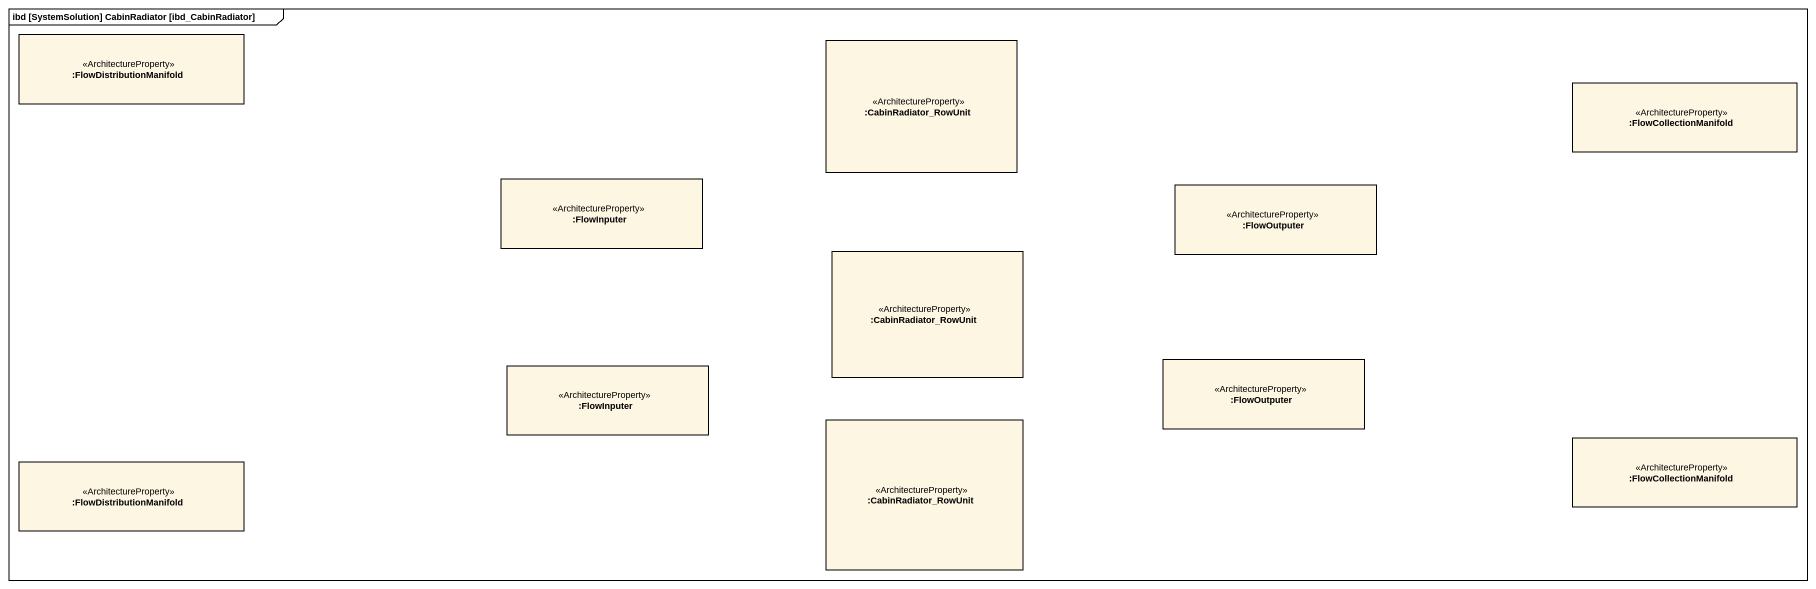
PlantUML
@startuml
mainframe ibd [SystemSolution] CabinRadiator [ibd_CabinRadiator]
rectangle ":FlowDistributionManifold" as FlowDistributionManifold <<ArchitectureProperty>>
rectangle ":CabinRadiator_RowUnit" as CabinRadiator_RowUnit <<ArchitectureProperty>>
rectangle ":FlowCollectionManifold" as FlowCollectionManifold <<ArchitectureProperty>>
rectangle ":FlowInputer" as FlowInputer <<ArchitectureProperty>>
rectangle ":FlowOutputer" as FlowOutputer <<ArchitectureProperty>>
rectangle ":CabinRadiator_RowUnit" as CabinRadiator_RowUnit_2 <<ArchitectureProperty>>
rectangle ":FlowInputer" as FlowInputer_2 <<ArchitectureProperty>>
rectangle ":FlowOutputer" as FlowOutputer_2 <<ArchitectureProperty>>
rectangle ":CabinRadiator_RowUnit" as CabinRadiator_RowUnit_3 <<ArchitectureProperty>>
rectangle ":FlowCollectionManifold" as FlowCollectionManifold_2 <<ArchitectureProperty>>
rectangle ":FlowDistributionManifold" as FlowDistributionManifold_2 <<ArchitectureProperty>>
@enduml
